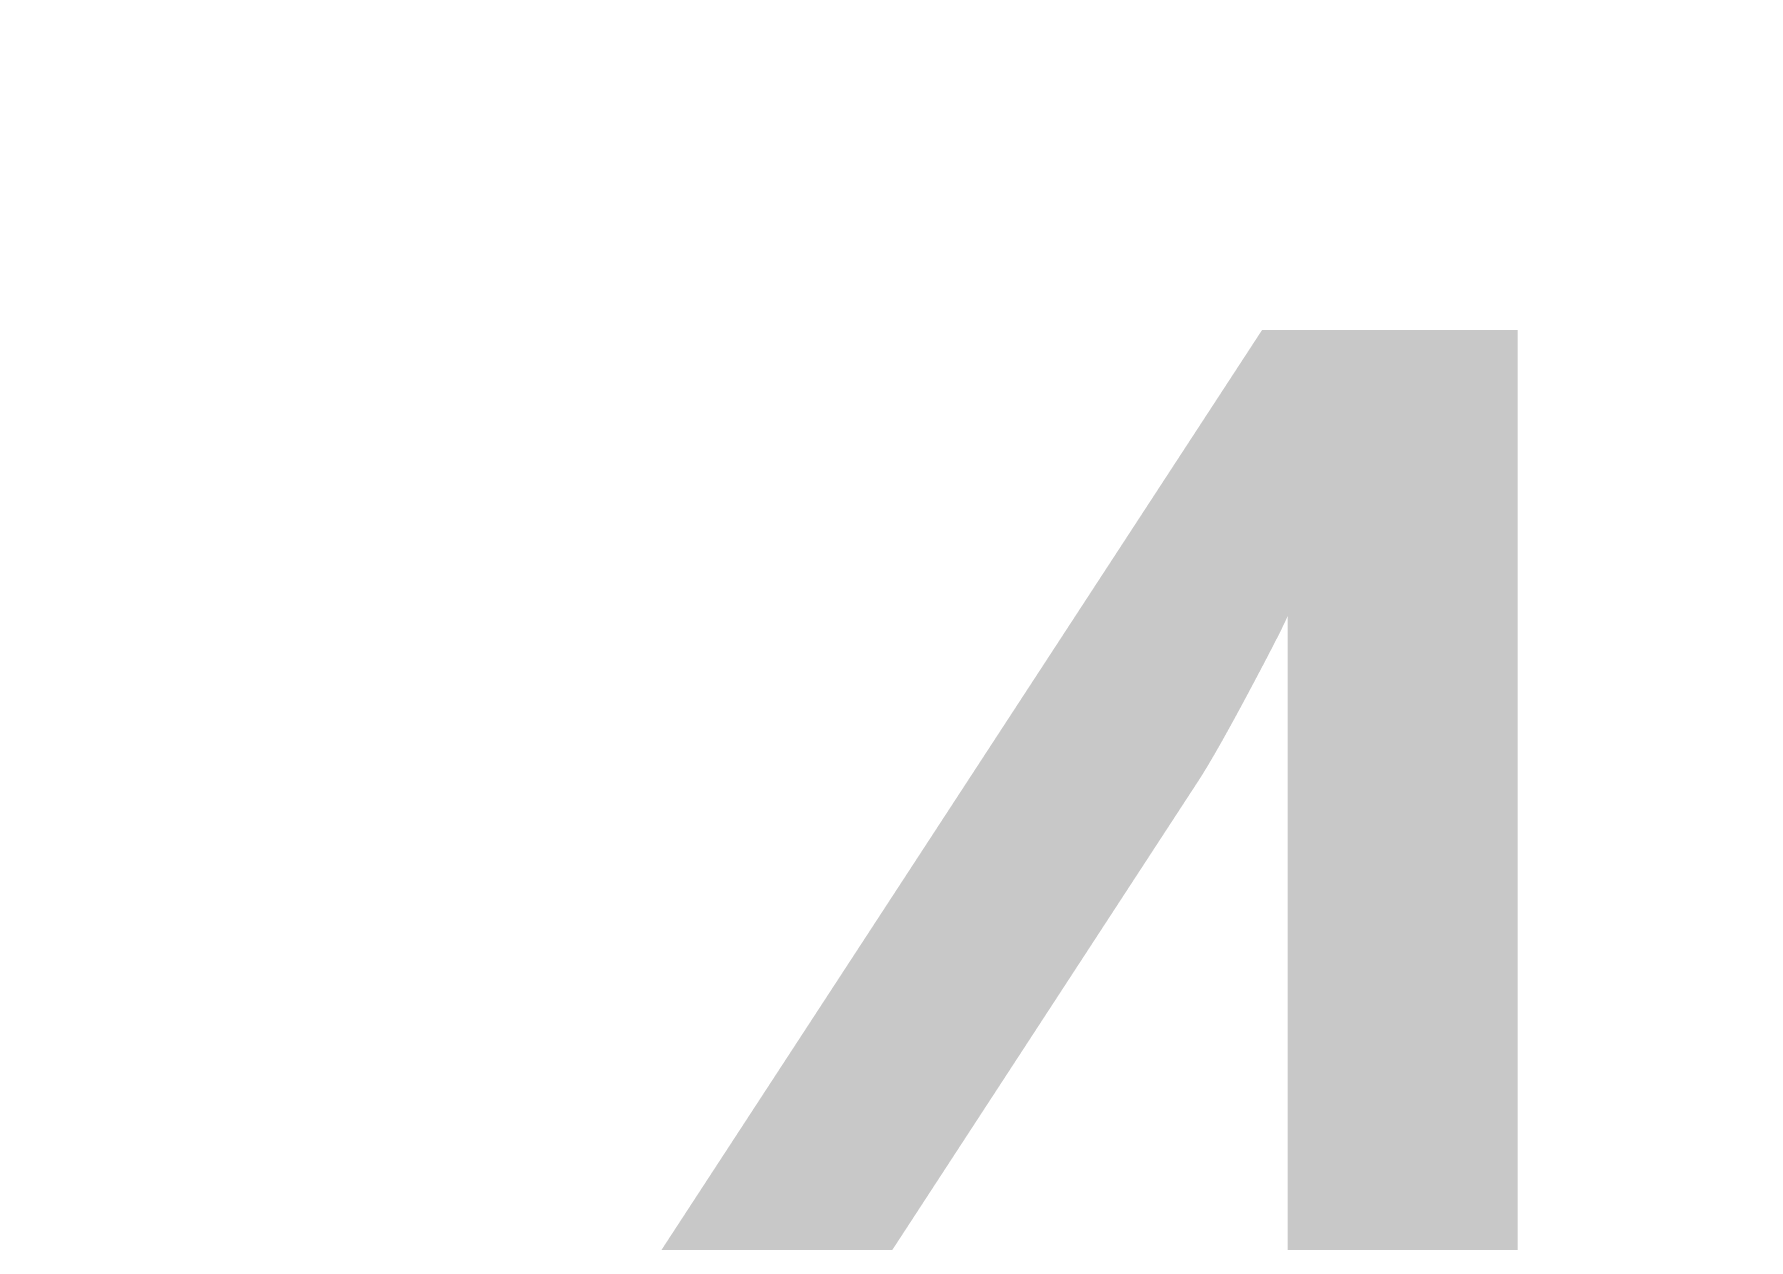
# Model space of a CAD drawing. Header units: millimetres. Extents: x -176651 to 424033, y -469666 to 486614.
# Drawn here: x 227234 to 228333, y 89899 to 90671 of the extents above; entities that cross this region are included whole.
import ezdxf
from ezdxf import colors
from ezdxf.entities.mleader import LeaderData, LeaderLine
from ezdxf.math import Vec2, Vec3

# ---------------------------------------------------------------- set-up
doc = ezdxf.new("R2010")
doc.units = ezdxf.units.MM
doc.linetypes.add('1625_West Villa$0$DASHED', pattern=[0.75, 0.5, -0.25])
for name, color, linetype in [('1625_West Villa$0$ad-Elevation 10', 8, 'Continuous'), ('1625_West Villa$0$ad-Furniture', 8, 'Continuous'), ('1625_West Villa$0$ad-Text main', 8, 'Continuous'), ('Site Levels$0$ad-Lvl-Entance road', 4, 'Continuous'), ('Site Levels$0$ad-Lvl-Plinth', 30, 'Continuous')]:
    doc.layers.add(name, color=color, linetype=linetype)
doc.layers.add('1625_West Villa$0$ad-Landscape', color=8, linetype='Continuous', lineweight=35)
doc.styles.add('1625_West Villa$0$Standard', font='calibril.ttf')
doc.styles.add('Site Levels$0$Sections_The woods Site plan_Entrances$0$Standard', font='arial.ttf')
doc.styles.add('Site Levels$0$Standard', font='arial.ttf')

# ---------------------------------------------------------------- blocks, each defined once
blk = doc.blocks.new('1625_West Villa$0$bamboo')
at = {"color": 76}
blk.add_line((390, 162.3), (546.4, 218.1), dxfattribs=at)
at = {"layer": '1625_West Villa$0$ad-Landscape', "color": 76}
for p, q in [((43.5, 73), (278.2, 631.2)), ((-12.4, 39.5), (-247.1, 564.2)), ((-23.6, 61.9), (-370, 296.3)), ((32.3, 39.5), (390, 162.3)), ((43.5, 28.4), (300.5, 61.9)), ((-57.1, 6), (-247.1, -49.8)), ((-12.4, -16.3), (-113, -440.5))]:
    blk.add_line(p, q, dxfattribs=at)
for points in [[(103.7, 1424.7), (54.4, 1572.3), (77.9, 1403.4), (103.7, 1424.7)], [(-387.8, 1356.5), (-437.1, 1504.1), (-413.6, 1335.2), (-387.8, 1356.5)], [(119.4, 1423.2), (261.4, 1496.7), (147.9, 1388.7), (126.6, 1414.5)], [(-160.7, 1284.9), (-160, 1444.8), (-116.9, 1294.1), (-149.7, 1287.2)], [(581.6, 1302), (532.2, 1449.6), (555.7, 1280.7), (581.6, 1302)], [(-372, 1355), (-230.1, 1428.5), (-343.6, 1320.5), (-364.9, 1346.4)], [(79.4, 1419.1), (107.8, 1384.6), (-52.4, 1368.4), (70.8, 1412)], [(597.3, 1300.4), (739.2, 1374), (625.7, 1265.9), (604.4, 1291.8)], [(-756.4, 1206.5), (-805.8, 1354.1), (-782.2, 1185.2), (-756.4, 1206.5)], [(-412.1, 1350.9), (-383.7, 1316.4), (-543.9, 1300.2), (-420.7, 1343.8)], [(-70.9, 1292.4), (-27.7, 1358.5), (-55.4, 1272.9), (-68.6, 1281.5)], [(57.7, 1357.7), (77.5, 1316.1), (-31.5, 1255.3), (64.8, 1349.1)], [(167.7, 1347.1), (246.3, 1339.5), (157.6, 1324.2), (159.1, 1340)], [(704.4, 1206.5), (655.1, 1354.1), (678.6, 1185.2), (704.4, 1206.5)], [(-415.1, 1179.2), (-464.4, 1326.8), (-440.9, 1157.9), (-415.1, 1179.2)], [(103.3, 1337.4), (92.8, 1227.4), (133.3, 1318.7), (110.4, 1328.8)], [(772.7, 1165.6), (723.3, 1313.2), (746.9, 1144.3), (772.7, 1165.6)], [(-740.7, 1205), (-598.8, 1278.5), (-712.2, 1170.5), (-733.6, 1196.4)], [(-433.8, 1289.5), (-414, 1248), (-523, 1187.1), (-426.7, 1280.9)], [(-323.8, 1278.9), (-245.2, 1271.3), (-333.9, 1256.1), (-332.4, 1271.8)], [(-169.3, 1271.7), (-323, 1296.4), (-162.4, 1238.9), (-169.3, 1271.7)], [(161.7, 1284.2), (155.7, 1221.3), (172.9, 1235.5), (168.8, 1275.6)], [(557.2, 1296.4), (585.7, 1261.9), (425.4, 1245.7), (548.6, 1289.3)], [(720.2, 1205), (862.1, 1278.5), (748.6, 1170.5), (727.3, 1196.4)], [(-500.1, 1137.3), (-534, 1108.2), (-553.5, 1268), (-507.4, 1145.8)], [(-388.2, 1269.3), (-398.7, 1159.2), (-358.2, 1250.5), (-381.1, 1260.6)], [(-175.7, 1247.6), (-131.9, 1256.8), (-191.9, 1107.3), (-173.4, 1236.6)], [(-18, 1257.9), (35, 1223.4), (30.4, 1245.3), (-7, 1260.2)], [(303.5, 1094), (304.2, 1253.9), (347.3, 1103.2), (314.4, 1096.3)], [(-561.9, 1157.8), (-603.1, 1137.1), (-666.2, 1244.8), (-570.4, 1150.5)], [(-399.4, 1177.7), (-257.4, 1251.3), (-370.9, 1143.2), (-392.2, 1169.1)], [(-92.2, 1230.9), (0.4, 1170.5), (-61.7, 1248.7), (-81.3, 1233.2)], [(535.5, 1235), (555.3, 1193.4), (446.4, 1132.5), (542.6, 1226.4)], [(788.4, 1164.1), (930.3, 1237.6), (816.9, 1129.6), (795.5, 1155.5)], [(-329.8, 1216), (-335.8, 1153.1), (-318.6, 1167.3), (-322.7, 1207.4)], [(581.2, 1214.7), (570.7, 1104.6), (611.1, 1195.9), (588.3, 1206.1)], [(645.6, 1224.3), (724.2, 1216.7), (635.4, 1201.5), (637, 1217.2)], [(-780.7, 1200.9), (-752.3, 1166.4), (-912.5, 1150.2), (-789.3, 1193.8)], [(-131.4, 1199.8), (-85.3, 1198.1), (-81.9, 1073.4), (-120.4, 1202.1)], [(680.1, 1200.9), (708.6, 1166.4), (548.3, 1150.2), (671.5, 1193.8)], [(-439.4, 1173.7), (-411, 1139.2), (-571.2, 1122.9), (-448, 1166.6)], [(-494, 1113.1), (-347.5, 1165.5), (-515.9, 1138.5), (-494, 1113.1)], [(-174.3, 1012.2), (-173.7, 1172.1), (-130.6, 1021.4), (-163.4, 1014.5)], [(393.3, 1101.5), (436.5, 1167.6), (408.8, 1082), (395.6, 1090.6)], [(639.6, 1161.5), (633.5, 1098.6), (650.8, 1112.8), (646.7, 1152.8)], [(-802.5, 1139.6), (-782.6, 1098), (-891.6, 1037.1), (-795.3, 1130.9)], [(658.4, 1139.6), (678.2, 1098), (569.2, 1037.1), (665.5, 1130.9)], [(748.4, 1160), (776.8, 1125.5), (616.6, 1109.3), (739.8, 1152.9)], [(-773.2, 987.3), (-807.1, 958.2), (-826.6, 1118), (-780.4, 995.8)], [(-756.8, 1119.3), (-767.3, 1009.2), (-726.8, 1100.5), (-749.7, 1110.6)], [(-692.4, 1128.9), (-613.8, 1121.3), (-702.5, 1106.1), (-701, 1121.8)], [(-581.3, 1111.7), (-691.5, 1120), (-599.4, 1081.4), (-589.8, 1104.4)], [(704, 1119.3), (693.5, 1009.2), (734, 1100.5), (711.2, 1110.6)], [(768.4, 1128.9), (847.1, 1121.3), (758.3, 1106.1), (759.8, 1121.8)], [(892.5, 987.3), (858.6, 958.2), (839.1, 1118), (885.2, 995.8)], [(-461.1, 1112.3), (-441.3, 1070.7), (-550.3, 1009.8), (-454, 1103.7)], [(-495.2, 1097.3), (-418.8, 957), (-529.1, 1068.2), (-503.7, 1090.1)], [(-415.5, 1092), (-426, 981.9), (-385.5, 1073.2), (-408.4, 1083.4)], [(-351.1, 1101.6), (-272.5, 1094), (-361.2, 1078.8), (-359.7, 1094.5)], [(-155.7, 961.1), (-205, 1108.7), (-181.5, 939.8), (-155.7, 961.1)], [(294.9, 1080.8), (141.2, 1105.5), (301.8, 1048), (294.9, 1080.8)], [(726.6, 1098.6), (746.5, 1057), (637.5, 996.2), (733.8, 1090)], [(830.7, 1007.8), (789.5, 987.1), (726.4, 1094.8), (822.2, 1000.5)], [(-365.5, 930.4), (-364.8, 1090.2), (-321.7, 939.6), (-354.5, 932.7)], [(-84.5, 1019.7), (-41.3, 1085.8), (-69, 1000.1), (-82.2, 1008.8)], [(446.2, 1067), (499.2, 1032.5), (494.6, 1054.4), (457.2, 1069.3)], [(772.3, 1078.4), (761.8, 968.3), (802.3, 1059.6), (779.4, 1069.7)], [(836.7, 1088), (915.3, 1080.4), (826.6, 1065.2), (828.1, 1080.9)], [(-698.4, 1066), (-704.4, 1003.1), (-687.2, 1017.3), (-691.3, 1057.4)], [(-633.3, 1052.3), (-696.3, 1057), (-681.8, 1040.1), (-641.8, 1045)], [(-570.3, 1047.5), (-576.3, 968.8), (-593.4, 1057.2), (-577.6, 1056)], [(288.5, 1056.7), (332.3, 1065.9), (272.3, 916.4), (290.8, 1045.7)], [(372, 1040), (464.6, 979.6), (402.5, 1057.8), (382.9, 1042.3)], [(762.4, 1066), (756.4, 1003.1), (773.6, 1017.3), (769.5, 1057.4)], [(-357.1, 1038.7), (-363.1, 975.8), (-345.9, 990), (-350, 1030.1)], [(-183, 999), (-336.7, 1023.7), (-176.1, 966.2), (-183, 999)], [(-140, 959.5), (2, 1033.1), (-111.5, 925), (-132.8, 950.9)], [(830.7, 1025.1), (824.7, 962.2), (841.9, 976.4), (837.8, 1016.5)], [(-767.1, 963.1), (-620.5, 1015.5), (-788.9, 988.5), (-767.1, 963.1)], [(-275.7, 937.9), (-232.5, 1004), (-260.1, 918.3), (-273.4, 927)], [(289.9, 848.6), (290.5, 1008.4), (333.6, 857.8), (300.8, 850.9)], [(332.8, 1008.9), (378.9, 1007.2), (382.3, 882.5), (343.8, 1011.2)], [(898.5, 963.1), (1045.1, 1015.5), (876.7, 988.5), (898.5, 963.1)], [(-189.3, 974.8), (-145.6, 984), (-205.5, 834.6), (-187, 963.9)], [(-105.9, 958.2), (-13.2, 897.8), (-75.4, 976), (-94.9, 960.5)], [(-31.6, 985.2), (21.3, 950.7), (16.7, 972.5), (-20.7, 987.5)], [(-180, 955.5), (-151.6, 921), (-311.8, 904.8), (-188.6, 948.4)], [(811.3, 961.7), (701, 970), (793.1, 931.4), (802.8, 954.4)], [(1141.3, 824.7), (1092, 972.3), (1115.5, 803.4), (1141.3, 824.7)], [(-768.3, 947.3), (-691.9, 807), (-802.2, 918.2), (-776.8, 940.1)], [(-374.1, 917.2), (-527.8, 941.9), (-367.2, 884.4), (-374.1, 917.2)], [(-145, 927.1), (-99, 925.4), (-95.6, 800.6), (-134.1, 929.4)], [(745.4, 783.8), (696, 931.4), (719.6, 762.5), (745.4, 783.8)], [(897.3, 947.3), (973.8, 807), (863.4, 918.2), (888.9, 940.1)], [(-592.6, 770.2), (-641.9, 917.8), (-618.4, 748.9), (-592.6, 770.2)], [(-222.7, 903.4), (-169.8, 868.9), (-174.4, 890.7), (-211.8, 905.7)], [(182.5, 782.8), (148.6, 753.6), (129.1, 913.5), (175.2, 791.2)], [(379.6, 856.1), (422.9, 922.2), (395.2, 836.5), (381.9, 845.1)], [(759.2, 902.3), (696.2, 907), (710.8, 890.1), (750.8, 895)], [(822.2, 897.5), (816.2, 818.8), (799.2, 907.2), (815, 906)], [(-380.5, 893), (-336.7, 902.2), (-396.6, 752.7), (-378.2, 882.1)], [(-297, 876.4), (-204.4, 816), (-266.5, 894.2), (-286.1, 878.7)], [(-201.7, 894.1), (-181.9, 852.5), (-290.9, 791.6), (-194.6, 885.5)], [(-91.7, 883.5), (-13.1, 875.8), (-101.8, 860.6), (-100.3, 876.4)], [(120.7, 803.3), (79.5, 782.6), (16.5, 890.3), (112.2, 796)], [(564.8, 755.5), (530.9, 726.4), (511.4, 886.2), (557.5, 764)], [(1157.1, 823.2), (1299, 896.7), (1185.5, 788.7), (1164.2, 814.6)], [(-156.1, 873.8), (-166.6, 763.7), (-126.1, 855), (-149, 865.2)], [(281.2, 835.4), (127.5, 860.1), (288.1, 802.6), (281.2, 835.4)], [(503, 776), (461.8, 755.3), (398.7, 863), (494.5, 768.7)], [(-576.8, 768.6), (-434.9, 842.2), (-548.4, 734.1), (-569.7, 760)], [(-336.2, 845.3), (-290.1, 843.6), (-286.7, 718.8), (-325.2, 847.6)], [(761.1, 782.3), (903, 855.8), (789.6, 747.8), (768.2, 773.7)], [(-97.7, 820.6), (-103.7, 757.7), (-86.5, 771.9), (-90.6, 811.9)], [(274.9, 811.2), (318.6, 820.4), (258.7, 670.9), (277.2, 800.3)], [(358.3, 794.5), (451, 734.2), (388.8, 812.4), (369.3, 796.8)], [(432.6, 821.6), (485.5, 787.1), (480.9, 808.9), (443.5, 823.9)], [(1117, 819.1), (1145.4, 784.6), (985.2, 768.4), (1108.4, 812)], [(-199.8, 660.1), (-233.7, 630.9), (-253.2, 790.8), (-207, 668.5)], [(188.6, 758.6), (335.2, 810.9), (166.8, 784), (188.6, 758.6)], [(1291.5, 647.4), (1242.1, 795), (1265.7, 626.1), (1291.5, 647.4)], [(-959.1, 700.5), (-817.2, 774), (-930.7, 666), (-952, 691.8)], [(-261.6, 680.5), (-302.7, 659.9), (-365.8, 767.6), (-270, 673.2)], [(570.9, 731.3), (717.4, 783.7), (549, 756.7), (570.9, 731.3)], [(721.1, 778.2), (749.5, 743.7), (589.3, 727.5), (712.5, 771.1)], [(-616.9, 764.6), (-588.5, 730.1), (-748.7, 713.9), (-625.5, 757.5)], [(101.4, 757.2), (-8.9, 765.5), (83.2, 726.9), (92.9, 749.9)], [(187.4, 742.8), (263.8, 602.4), (153.5, 713.7), (178.9, 735.5)], [(319.2, 763.5), (365.2, 761.8), (368.6, 637), (330.1, 765.8)], [(1095.3, 757.7), (1115.1, 716.2), (1006.1, 655.3), (1102.4, 749.1)], [(1205.3, 747.1), (1283.9, 739.5), (1195.2, 724.3), (1196.7, 740)], [(483.6, 729.9), (373.4, 738.2), (465.5, 699.6), (475.2, 722.6)], [(1140.9, 737.5), (1130.4, 627.4), (1170.9, 718.7), (1148, 728.8)], [(-638.6, 703.2), (-618.8, 661.6), (-727.8, 600.7), (-631.5, 694.6)], [(-264.9, 565.6), (-314.3, 713.2), (-290.7, 544.3), (-264.9, 565.6)], [(49.3, 697.7), (-13.7, 702.5), (0.8, 685.5), (40.8, 690.4)], [(112.3, 693), (106.3, 614.2), (89.3, 702.6), (105, 701.5)], [(569.7, 715.5), (646.1, 575.2), (535.8, 686.4), (561.2, 708.3)], [(699.3, 716.8), (719.2, 675.2), (610.2, 614.4), (706.4, 708.2)], [(745, 696.6), (734.5, 586.5), (774.9, 677.8), (752.1, 687.9)], [(809.4, 706.2), (888, 698.6), (799.3, 683.4), (800.8, 699.1)], [(868.3, 552), (818.9, 699.6), (842.4, 530.7), (868.3, 552)], [(1073.1, 552), (1023.7, 699.6), (1047.2, 530.7), (1073.1, 552)], [(1307.2, 645.9), (1449.1, 719.5), (1335.7, 611.4), (1314.3, 637.3)], [(-619.9, 538.4), (-669.2, 686), (-645.7, 517), (-619.9, 538.4)], [(-593, 682.9), (-603.5, 572.8), (-563, 664.1), (-585.9, 674.3)], [(-528.6, 692.6), (-450, 684.9), (-538.7, 669.7), (-537.2, 685.5)], [(-193.7, 635.8), (-47.1, 688.2), (-215.5, 661.2), (-193.7, 635.8)], [(431.6, 670.5), (368.6, 675.2), (383.1, 658.2), (423.1, 663.2)], [(494.6, 665.7), (488.6, 587), (471.6, 675.4), (487.3, 674.2)], [(1199.3, 684.2), (1193.3, 621.3), (1210.5, 635.5), (1206.4, 675.6)], [(-534.6, 629.7), (-540.6, 566.8), (-523.4, 581), (-527.5, 621)], [(-280.9, 634.5), (-391.2, 642.7), (-299.1, 604.1), (-289.4, 627.2)], [(-249.2, 564.1), (-107.3, 637.7), (-220.7, 529.6), (-242.1, 555.5)], [(803.4, 643.3), (797.4, 580.4), (814.6, 594.6), (810.5, 634.7)], [(1267.2, 641.9), (1295.6, 607.4), (1135.4, 591.1), (1258.6, 634.8)], [(-604.1, 536.8), (-462.2, 610.4), (-575.7, 502.3), (-597, 528.2)], [(-194.9, 620.1), (-118.4, 479.7), (-228.8, 591), (-203.4, 612.8)], [(-37.8, 466.8), (-37.2, 626.6), (5.9, 476), (-26.9, 469.1)], [(884, 550.5), (1025.9, 624), (912.4, 516), (891.1, 541.8)], [(1088.8, 550.5), (1230.7, 624), (1117.2, 516), (1095.9, 541.8)], [(742.3, 469.2), (708.4, 440), (688.9, 599.9), (735, 477.6)], [(1245.4, 580.5), (1265.3, 538.9), (1156.3, 478), (1252.6, 571.9)], [(-650.3, 428.2), (-684.2, 399.1), (-703.7, 559), (-657.6, 436.7)], [(-289.2, 560), (-260.8, 525.6), (-421, 509.3), (-297.8, 552.9)], [(-333, 575), (-396, 579.7), (-381.4, 562.8), (-341.5, 567.7)], [(-270, 570.3), (-276, 491.5), (-293, 579.9), (-277.2, 578.7)], [(680.5, 489.6), (639.3, 469), (576.2, 576.7), (672, 482.3)], [(1291.1, 560.2), (1280.6, 450.1), (1321.1, 541.4), (1298.2, 551.6)], [(1355.5, 569.8), (1434.1, 562.2), (1345.4, 547), (1346.9, 562.7)], [(-712.1, 448.7), (-753.3, 428.1), (-816.4, 535.7), (-720.6, 441.4)], [(52, 474.3), (95.2, 540.4), (67.5, 454.7), (54.3, 463.3)], [(843.9, 546.4), (872.4, 511.9), (712.1, 495.7), (835.3, 539.3)], [(1048.7, 546.4), (1077.2, 511.9), (916.9, 495.7), (1040.1, 539.3)], [(-644.2, 532.8), (-615.8, 498.3), (-776, 482), (-652.8, 525.7)], [(-311, 498.7), (-291.1, 457.1), (-400.1, 396.2), (-303.9, 490)], [(-200.9, 488), (-122.3, 480.4), (-211, 465.2), (-209.5, 480.9)], [(748.4, 444.9), (894.9, 497.3), (726.5, 470.3), (748.4, 444.9)], [(1349.5, 506.9), (1343.5, 444), (1360.7, 458.2), (1356.6, 498.3)], [(-665.9, 471.4), (-646.1, 429.8), (-755.1, 368.9), (-658.8, 462.8)], [(-265.3, 478.4), (-275.8, 368.3), (-235.4, 459.6), (-258.2, 469.8)], [(-46.5, 453.6), (-200.1, 478.3), (-39.6, 420.8), (-46.5, 453.6)], [(822.2, 485), (842, 443.4), (733.1, 382.6), (829.3, 476.4)], [(867.9, 464.7), (857.4, 354.7), (897.8, 446), (875, 456.1)], [(932.3, 474.4), (1010.9, 466.8), (922.2, 451.6), (923.7, 467.3)], [(1027, 485), (1046.8, 443.4), (937.9, 382.6), (1034.1, 476.4)], [(1072.7, 464.7), (1062.1, 354.7), (1102.6, 446), (1079.8, 456.1)], [(1137.1, 474.4), (1215.7, 466.8), (1126.9, 451.6), (1128.4, 467.3)], [(-644.2, 404), (-497.6, 456.4), (-666, 429.4), (-644.2, 404)], [(-620.3, 451.1), (-630.8, 341), (-590.3, 432.3), (-613.2, 442.5)], [(-555.9, 460.7), (-477.3, 453.1), (-566, 437.9), (-564.5, 453.6)], [(104.9, 439.8), (157.9, 405.3), (153.3, 427.1), (115.9, 442.1)], [(661.1, 443.6), (550.9, 451.8), (643, 413.2), (652.6, 436.3)], [(-206.9, 425.1), (-212.9, 362.2), (-195.7, 376.4), (-199.8, 416.5)], [(-52.8, 429.4), (-9, 438.6), (-69, 289.1), (-50.5, 418.5)], [(30.7, 412.7), (123.3, 352.4), (61.2, 430.6), (41.6, 415)], [(455.6, 305.5), (421.7, 276.4), (402.2, 436.3), (448.3, 314)], [(617.5, 275.9), (618.2, 435.7), (661.3, 285.1), (628.5, 278.2)], [(747.2, 429.2), (823.6, 288.8), (713.3, 400), (738.7, 421.9)], [(-731.5, 402.7), (-841.7, 410.9), (-749.6, 372.3), (-739.9, 395.4)], [(-561.9, 397.8), (-567.9, 334.9), (-550.7, 349.1), (-554.8, 389.2)], [(393.8, 326), (352.6, 305.3), (289.5, 413), (385.3, 318.7)], [(926.3, 411.5), (920.3, 348.6), (937.5, 362.8), (933.4, 402.9)], [(1131.1, 411.5), (1125, 348.6), (1142.3, 362.8), (1138.2, 402.9)], [(-645.4, 388.3), (-569, 247.9), (-679.3, 359.1), (-653.9, 381)], [(-8.5, 381.7), (37.5, 380), (40.9, 255.2), (2.4, 384)], [(609.1, 384.1), (546.1, 388.8), (560.6, 371.9), (600.6, 376.8)], [(672.1, 379.4), (666.1, 300.6), (649, 389), (664.8, 387.8)], [(707.3, 283.4), (750.5, 349.5), (722.8, 263.8), (709.6, 272.4)], [(-783.5, 343.2), (-846.5, 347.9), (-832, 331), (-792, 335.9)], [(-720.5, 338.5), (-726.5, 259.7), (-743.5, 348.1), (-727.8, 346.9)], [(-606.2, 183.8), (-655.6, 331.4), (-632, 162.5), (-606.2, 183.8)], [(461.7, 281.3), (608.2, 333.7), (439.8, 306.7), (461.7, 281.3)], [(945.2, 153.2), (945.8, 313), (988.9, 162.4), (956.1, 155.5)], [(-363.6, 169.2), (-397.5, 140), (-417, 299.9), (-370.9, 177.6)], [(374.4, 279.9), (264.1, 288.2), (356.3, 249.6), (365.9, 272.6)], [(608.9, 262.7), (455.2, 287.4), (615.8, 229.9), (608.9, 262.7)], [(1141.3, 142.9), (1092, 290.5), (1115.5, 121.6), (1141.3, 142.9)], [(-590.5, 182.3), (-448.6, 255.9), (-562, 147.8), (-583.4, 173.7)], [(-425.4, 189.6), (-466.6, 169), (-529.7, 276.7), (-433.9, 182.4)], [(460.4, 265.6), (536.9, 125.2), (426.5, 236.4), (452, 258.3)], [(602.5, 238.5), (646.3, 247.7), (586.3, 98.2), (604.8, 227.6)], [(686, 221.8), (778.6, 161.5), (716.5, 239.7), (696.9, 224.1)], [(760.2, 248.9), (813.2, 214.4), (808.6, 236.2), (771.2, 251.2)], [(322.4, 220.5), (259.3, 225.2), (273.9, 208.3), (313.9, 213.2)], [(385.4, 215.7), (379.4, 137), (362.3, 225.4), (378.1, 224.2)], [(1035, 160.6), (1078.2, 226.8), (1050.5, 141.1), (1037.3, 149.7)], [(1157.1, 141.4), (1299, 214.9), (1185.5, 106.9), (1164.2, 132.8)], [(1264.2, 74.7), (1214.8, 222.3), (1238.4, 53.4), (1264.2, 74.7)], [(-918.2, 114.1), (-776.2, 187.7), (-889.7, 79.6), (-911, 105.5)], [(-357.5, 145), (-210.9, 197.3), (-379.3, 170.3), (-357.5, 145)], [(646.8, 190.8), (692.9, 189.1), (696.3, 64.3), (657.8, 193.1)], [(-630.5, 178.2), (-602.1, 143.7), (-762.3, 127.5), (-639.2, 171.1)], [(936.5, 139.9), (782.9, 164.7), (943.4, 107.2), (936.5, 139.9)], [(1441.7, 20.2), (1392.3, 167.8), (1415.9, -1.1), (1441.7, 20.2)], [(-444.7, 143.6), (-555, 151.8), (-462.9, 113.3), (-453.2, 136.3)], [(1279.9, 73.2), (1421.8, 146.8), (1308.4, 38.7), (1287, 64.6)], [(-652.3, 116.9), (-632.5, 75.3), (-741.4, 14.4), (-645.2, 108.2)], [(-510.6, -20.7), (-560, 126.9), (-536.5, -42), (-510.6, -20.7)], [(-358.7, 129.2), (-282.3, -11.2), (-392.6, 100.1), (-367.2, 121.9)], [(701.3, 5.5), (667.4, -23.6), (647.9, 136.3), (694, 14)], [(930.2, 115.8), (973.9, 125), (914, -24.5), (932.5, 104.9)], [(1117, 137.3), (1145.4, 102.8), (985.2, 86.6), (1108.4, 130.2)], [(1013.6, 99.1), (1106.3, 38.8), (1044.2, 116.9), (1024.6, 101.4)], [(1087.9, 126.1), (1140.9, 91.6), (1136.3, 113.5), (1098.9, 128.4)], [(-606.6, 96.6), (-617.1, -13.5), (-576.7, 77.8), (-599.5, 88)], [(-542.2, 106.2), (-463.6, 98.6), (-552.3, 83.4), (-550.8, 99.1)], [(639.5, 26), (598.3, 5.3), (535.3, 113), (631, 18.7)], [(1220.1, -21.7), (1186.2, -50.9), (1166.7, 109), (1212.8, -13.3)], [(-496.8, 84.1), (-559.8, 88.8), (-545.3, 71.9), (-505.3, 76.8)], [(-433.8, 79.4), (-439.8, 0.6), (-456.8, 89), (-441.1, 87.9)], [(974.5, 68.1), (1020.5, 66.3), (1023.9, -58.4), (985.4, 70.4)], [(1095.3, 76), (1115.1, 34.4), (1006.1, -26.5), (1102.4, 67.3)], [(1158.3, -1.3), (1117.1, -21.9), (1054.1, 85.8), (1149.8, -8.5)], [(-494.9, -22.2), (-353, 51.3), (-466.5, -56.7), (-487.8, -30.9)], [(1239.9, 69.2), (1268.3, 34.7), (1108.1, 18.4), (1231.3, 62.1)], [(1140.9, 55.7), (1130.4, -54.4), (1170.9, 36.9), (1148, 47)], [(1205.3, 65.3), (1283.9, 57.7), (1195.2, 42.5), (1196.7, 58.2)], [(319, -89.9), (285.1, -119.1), (265.6, 40.8), (311.8, -81.4)], [(707.4, -18.7), (854, 33.7), (685.6, 6.7), (707.4, -18.7)], [(257.2, -69.4), (216.1, -90.1), (153, 17.6), (248.8, -76.7)], [(1218.1, 7.8), (1238, -33.8), (1129, -94.7), (1225.2, -0.8)], [(1199.3, 2.4), (1193.3, -60.5), (1210.5, -46.3), (1206.4, -6.2)], [(1226.2, -46), (1372.8, 6.4), (1204.4, -20.6), (1226.2, -46)], [(1417.4, 14.6), (1445.8, -19.9), (1285.6, -36.1), (1408.7, 7.5)], [(-174.3, -160.5), (-173.7, -0.6), (-130.6, -151.3), (-163.4, -158.2)], [(620.2, -20.1), (509.9, -11.8), (602, -50.4), (611.7, -27.3)], [(1263.8, -12.5), (1253.3, -122.6), (1293.7, -31.3), (1270.9, -21.1)], [(1328.2, -2.9), (1406.8, -10.5), (1318.1, -25.7), (1319.6, -10)], [(-535, -26.3), (-506.5, -60.8), (-666.8, -77), (-543.6, -33.4)], [(706.2, -34.4), (782.6, -174.8), (672.3, -63.6), (697.7, -41.7)]]:
    blk.add_lwpolyline(points, dxfattribs=at)
at = {"layer": '1625_West Villa$0$ad-Landscape', "color": 62}
for points in [[(-835, 1007.8), (-876.2, 987.1), (-939.2, 1094.8), (-843.4, 1000.5)], [(-854.3, 961.7), (-964.6, 970), (-872.5, 931.4), (-862.8, 954.4)], [(-843.4, 897.5), (-849.4, 818.8), (-866.4, 907.2), (-850.7, 906)], [(-910.8, 624.4), (-832.2, 616.8), (-921, 601.5), (-919.5, 617.3)], [(-869.9, 38), (-791.3, 30.4), (-880, 15.2), (-878.5, 30.9)], [(-548.2, 43.3), (-554.2, -19.6), (-537, -5.4), (-541.1, 34.7)], [(-718.6, -144.5), (-752.5, -173.6), (-772, -13.7), (-725.8, -136)]]:
    blk.add_lwpolyline(points, dxfattribs=at)
blk = doc.blocks.new('1625_West Villa$0$A$C7DA81DBD')
at = {"layer": '1625_West Villa$0$ad-Landscape'}
for centre, radius, start, end in [((5.028, 8.053), 1.765, 178.7548, 198.6115), ((2.873, 7.365), 0.824, 23.2196, 61.7797), ((5.053, 7.972), 1.458, 175.3381, 205.5558), ((3.37, 7.569), 0.57, 6.6723, 66.2687), ((4.915, 7.589), 0.873, 140.3941, 176.9962), ((1.799, 6.955), 1.205, 39.6176, 65.5256), ((3.777, 8.207), 1.488, 185.9725, 202.7074), ((4.032, 8.019), 1.016, 176.9811, 215.1502), ((2.519, 7.177), 0.735, 40.3866, 76.092), ((3.664, 8), 0.974, 186.4669, 241.6556), ((2.137, 7.724), 0.289, 169.0778, 214.6406), ((1.84, 7.449), 0.329, 46.2451, 87.6854), ((2.004, 7.199), 0.581, 48.3364, 86.6749), ((3.329, 8.051), 1.32, 191.9389, 206.2186), ((5.983, 7.38), 2.067, 169.3214, 184.0479), ((3.367, 7.085), 0.895, 11.9619, 49.2113), ((1.621, 7.013), 0.621, 49.7759, 86.9333), ((2.115, 7.651), 0.461, 182.3648, 225.5832), ((3.755, 7.978), 1.408, 194.0868, 230.7518), ((2.347, 6.872), 0.764, 47.3855, 86.8116), ((4.538, 7.416), 1.349, 172.2305, 210.013), ((2.838, 6.81), 0.868, 18.6878, 65.2839), ((1.785, 7.45), 0.289, 169.0778, 214.6406), ((1.197, 6.26), 1.281, 66.1435, 76.2848), ((3.23, 7.78), 1.242, 193.527, 228.3981), ((2.035, 6.759), 0.73, 50.8151, 91.0506), ((7.132, 7.397), 3.502, 179.9824, 192.0052), ((3.329, 6.578), 0.874, 31.4049, 69.8192), ((1.188, 6.487), 0.863, 51.0238, 81.3872), ((1.689, 7.325), 0.372, 177.6019, 227.961), ((1.808, 6.679), 0.643, 63.0761, 102.3855), ((2.244, 7.287), 0.544, 178.2486, 230.6804), ((1.218, 6.926), 0.274, 57.9754, 101.2662), ((1.314, 7.188), 0.15, 177.4703, 233.8096), ((4.785, 7.206), 1.936, 179.7315, 217.4115), ((2.546, 6.334), 0.932, 21.0147, 71.0085), ((4.696, 6.77), 0.676, 132.165, 188.6083), ((1.411, 7.142), 0.356, 186.207, 235.7181), ((1.038, 6.345), 0.759, 53.8433, 88.585), ((1.43, 6.407), 0.645, 39.1564, 87.7817), ((2.914, 7.514), 1.53, 197.5905, 235.7456), ((3.802, 7.277), 1.463, 184.5397, 217.072), ((2.218, 6.324), 0.846, 38.4928, 81.4291), ((0.988, 6.563), 0.399, 70.941, 97.7273), ((-0.468, 6.436), 1.496, 14.5537, 20.4136), ((1.841, 6.215), 0.821, 45.1229, 85.9267), ((2.796, 7.069), 0.898, 182.3009, 220.5076), ((1.025, 6.792), 0.186, 168.2362, 240.9945), ((0.856, 6.342), 0.488, 50.8294, 91.5989), ((2.076, 7.032), 0.96, 190.8581, 236.5506), ((1.155, 6.057), 0.795, 52.4719, 91.5519), ((5.353, 6.584), 1.983, 172.8697, 187.1303), ((3.099, 5.955), 0.928, 34.9166, 71.0505), ((0.918, 6.693), 0.17, 170.7137, 216.2765), ((0.789, 6.557), 0.168, 59.8902, 103.1809), ((5.216, 6.13), 1.434, 153.1598, 192.1138), ((3.296, 6.073), 0.953, 6.2214, 47.7369), ((0.833, 6.576), 0.148, 166.0967, 261.703), ((0.696, 6.233), 0.379, 53.8191, 90.9542), ((1.034, 6.365), 0.273, 35.3989, 122.1552), ((1.376, 6.791), 0.525, 201.8257, 248.0281), ((0.621, 6.286), 0.183, 51.1425, 102.0713), ((1.943, 5.613), 0.927, 41.7393, 89.8284), ((3.287, 7.022), 1.425, 199.7331, 231.7721), ((0.83, 6.411), 0.239, 166.7548, 212.3176), ((0.919, 5.641), 0.793, 85.5663, 108.0123), ((1.139, 6.73), 0.573, 215.7635, 266.3734), ((1.568, 5.764), 0.695, 38.2825, 99.3433), ((2.35, 6.667), 0.921, 193.6684, 242.8823), ((2.387, 5.346), 1.102, 36.0391, 80.2682), ((4.23, 6.754), 1.688, 191.0285, 218.5633), ((2.351, 4.995), 1.708, 20.4746, 58.3718), ((6.505, 6.477), 3.258, 180.4864, 200.1425), ((0.735, 5.473), 0.814, 86.7638, 107.5222), ((0.849, 6.498), 0.437, 214.7848, 261.073), ((1.241, 5.774), 0.544, 53.779, 109.798), ((1.985, 6.512), 0.955, 193.7428, 250.7401), ((5.367, 5.219), 1.476, 139.5678, 220.4322), ((0.597, 5.226), 0.879, 87.0026, 102.0734), ((0.677, 6.149), 0.271, 193.6546, 282.449), ((0.873, 5.388), 0.705, 65.6035, 98.753), ((1.454, 6.318), 0.727, 198.6708, 243.797), ((0.444, 5.642), 0.279, 60.3623, 119.6377), ((1.43, 4.425), 1.503, 56.8668, 84.3747), ((2.402, 6.056), 0.836, 189.3048, 239.3197), ((2.19, 4.831), 1.111, 51.6498, 93.9516), ((3.74, 6.643), 1.772, 203.4099, 232.0446), ((0.641, 6.043), 0.37, 205.3637, 256.0362), ((0.712, 5.441), 0.443, 66.5632, 113.4368), ((1.371, 6.425), 1.015, 214.6416, 251.0624), ((0.4, 5.419), 0.285, 68.3546, 126.7162), ((0.545, 5.275), 0.428, 72.4107, 114.4025), ((0.85, 5.826), 0.508, 198.3657, 274.3629), ((1.308, 4.791), 0.892, 63.9188, 106.3599), ((4.521, 5.887), 1.654, 187.071, 234.8541), ((2.238, 3.734), 2.052, 33.3645, 71.7788), ((0.437, 5.695), 0.213, 192.8534, 276.0686), ((2.173, 6.693), 1.53, 223.1553, 259.12), ((0.376, 5.482), 0.193, 174.1867, 290.596), ((0.253, 4.962), 0.544, 67.6458, 97.2834), ((0.965, 4.057), 1.427, 76.9569, 99.2549), ((1.723, 6.473), 1.411, 225.5947, 260.3414), ((0.26, 5.008), 0.314, 81.5933, 119.1651), ((0.714, 4.425), 0.914, 78.0173, 113.3144), ((4.061, 6.873), 2.589, 216.3709, 243.6204), ((1.888, 2.448), 2.891, 65.6741, 88.2579), ((0.437, 5.482), 0.386, 211.1509, 261.8872), ((1.001, 6.11), 1.065, 232.5105, 267.2521), ((0.153, 4.921), 0.235, 66.9546, 113.0454), ((0.379, 5.278), 0.348, 203.9184, 280.7874), ((0.528, 4.448), 0.678, 81.5557, 114.7052), ((1.238, 3.557), 1.529, 80.073, 110.392), ((1.631, 3.425), 1.771, 71.0687, 99.21), ((2.329, 6.193), 1.415, 226.1223, 258.1088), ((0.153, 4.809), 0.166, 79.3544, 130.2832), ((0.955, 5.895), 1.093, 229.5217, 276.1719), ((1.737, 6.553), 1.873, 236.553, 269.3505), ((0.237, 5.034), 0.214, 207.1935, 284.6897), ((0.375, 4.422), 0.526, 77.3912, 114.963), ((0.663, 5.52), 0.803, 230.6141, 270.7898), ((0.222, 3.924), 0.887, 85.5415, 102.4704), ((0.253, 4.876), 0.238, 201.2281, 283.0029), ((1.01, 4.034), 0.76, 84.1206, 124.2254), ((2.39, 3.256), 1.59, 87.8069, 125.3426), ((-0.244, 5.884), 1.285, 281.6372, 288.0005), ((1.191, 5.881), 1.72, 226.87, 233.5161), ((0.483, 4.104), 0.567, 79.894, 113.0436), ((0.627, 4.946), 0.486, 221.139, 275.5703), ((1.521, 6.369), 1.948, 241.1822, 266.2604), ((0.046, 5.194), 0.734, 266.4289, 296.017), ((2.38, 7.288), 2.882, 251.6105, 271.7173), ((3.217, 2.824), 1.766, 54.4662, 125.5338), ((0.317, 4.791), 0.456, 226.0882, 286.2369), ((1.002, 3.489), 1.009, 91.2562, 130.1055), ((1.89, 3.086), 1.423, 97.042, 124.3197), ((0.197, 4.155), 0.224, 105.3109, 151.5664), ((0.197, 4.356), 0.224, 208.4336, 254.6891)]:
    blk.add_arc(centre, radius, start, end, dxfattribs=at)
at = {"layer": '1625_West Villa$0$ad-Landscape', "color": 76}
for centre, radius, start, end in [((0.317, 3.72), 0.456, 73.7631, 133.9118), ((1.002, 5.021), 1.009, 229.8945, 268.7438), ((1.89, 5.425), 1.423, 235.6803, 262.958), ((3.217, 5.686), 1.766, 234.4662, 305.5338), ((5.367, 3.292), 1.476, 139.5678, 220.4322), ((0.046, 3.316), 0.734, 63.983, 93.5711), ((0.627, 3.564), 0.486, 84.4297, 138.861), ((1.521, 2.141), 1.948, 93.7396, 118.8178), ((2.38, 1.222), 2.882, 88.2827, 108.3895), ((1.191, 2.629), 1.72, 126.4839, 133.13), ((2.39, 5.254), 1.59, 234.6574, 272.1931), ((4.061, 1.638), 2.589, 116.3796, 143.6291), ((4.521, 2.623), 1.654, 125.1459, 172.929), ((-0.244, 2.626), 1.285, 71.9995, 78.3628), ((0.253, 3.634), 0.238, 76.9971, 158.7719), ((0.483, 4.407), 0.567, 246.9564, 280.106), ((1.01, 4.476), 0.76, 235.7746, 275.8794), ((1.737, 1.957), 1.873, 90.6495, 123.447), ((0.222, 4.586), 0.887, 257.5296, 274.4585), ((0.663, 2.99), 0.803, 89.2102, 129.3859), ((0.955, 2.615), 1.093, 83.8281, 130.4783), ((2.329, 2.317), 1.415, 101.8912, 133.8777), ((0.237, 3.476), 0.214, 75.3103, 152.8065), ((0.379, 3.233), 0.348, 79.2126, 156.0816), ((0.375, 4.088), 0.526, 245.037, 282.6088), ((2.238, 4.776), 2.052, 288.2212, 326.6355), ((0.153, 3.701), 0.166, 229.7168, 280.6456), ((1.238, 4.953), 1.529, 249.608, 279.927), ((0.153, 3.59), 0.235, 246.9546, 293.0454), ((0.437, 3.028), 0.386, 98.1128, 148.8491), ((0.528, 4.063), 0.678, 245.2948, 278.4443), ((1.001, 2.401), 1.065, 92.7479, 127.4895), ((1.723, 2.037), 1.411, 99.6586, 134.4053), ((1.631, 5.085), 1.771, 260.79, 288.9313), ((1.888, 6.063), 2.891, 271.7421, 294.3259), ((0.714, 4.085), 0.914, 246.6856, 281.9827), ((2.173, 1.817), 1.53, 100.88, 136.8447), ((3.74, 1.868), 1.772, 127.9554, 156.5901), ((0.26, 3.502), 0.314, 240.8349, 278.4067), ((0.376, 3.029), 0.193, 69.404, 185.8133), ((0.85, 2.685), 0.508, 85.6371, 161.6343), ((2.402, 2.454), 0.836, 120.6803, 170.6952), ((6.505, 2.033), 3.258, 159.8575, 179.5136), ((0.253, 3.548), 0.544, 262.7166, 292.3542), ((0.437, 2.816), 0.213, 83.9314, 167.1466), ((1.371, 2.086), 1.015, 108.9376, 145.3584), ((0.965, 4.454), 1.427, 260.7451, 283.0431), ((1.308, 3.719), 0.892, 253.6401, 296.0812), ((1.985, 1.998), 0.955, 109.2599, 166.2572), ((2.351, 3.515), 1.708, 301.6282, 339.5254), ((0.4, 3.092), 0.285, 233.2838, 291.6454), ((0.641, 2.468), 0.37, 103.9638, 154.6363), ((0.545, 3.235), 0.428, 245.5975, 287.5893), ((1.454, 2.193), 0.727, 116.203, 161.3292), ((1.43, 4.085), 1.503, 275.6253, 303.1332), ((2.19, 3.68), 1.111, 266.0484, 308.3502), ((4.23, 1.756), 1.688, 141.4367, 168.9715), ((0.712, 3.069), 0.443, 246.5632, 293.4368), ((2.35, 1.843), 0.921, 117.1177, 166.3316), ((5.216, 2.38), 1.434, 167.8862, 206.8402), ((0.444, 2.868), 0.279, 240.3623, 299.6377), ((0.677, 2.361), 0.271, 77.551, 166.3454), ((3.287, 1.488), 1.425, 128.2279, 160.2669), ((0.849, 2.012), 0.437, 98.927, 145.2152), ((0.873, 3.122), 0.705, 261.247, 294.3965), ((2.387, 3.165), 1.102, 279.7318, 323.9609), ((4.785, 1.304), 1.936, 142.5885, 180.2685), ((0.597, 3.285), 0.879, 257.9266, 272.9974), ((1.139, 1.78), 0.573, 93.6266, 144.2365), ((1.568, 2.747), 0.695, 260.6567, 321.7175), ((3.296, 2.438), 0.953, 312.2631, 353.7786), ((0.735, 3.038), 0.814, 252.4778, 273.2362), ((0.83, 2.1), 0.239, 147.6824, 193.2452), ((1.376, 1.72), 0.525, 111.9719, 158.1743), ((1.241, 2.736), 0.544, 250.202, 306.221), ((2.076, 1.479), 0.96, 123.4494, 169.1419), ((2.914, 0.996), 1.53, 124.2544, 162.4095), ((1.943, 2.897), 0.927, 270.1716, 318.2607), ((0.621, 2.224), 0.183, 257.9287, 308.8575), ((0.919, 2.869), 0.793, 251.9877, 274.4337), ((0.833, 1.935), 0.148, 98.297, 193.9033), ((3.802, 1.234), 1.463, 142.928, 175.4603), ((5.353, 1.927), 1.983, 172.8697, 187.1303), ((0.696, 2.278), 0.379, 269.0458, 306.1809), ((1.034, 2.146), 0.273, 237.8448, 324.6011), ((2.796, 1.441), 0.898, 139.4924, 177.6991), ((3.099, 2.555), 0.928, 288.9495, 325.0834), ((0.918, 1.817), 0.17, 143.7235, 189.2863), ((1.025, 1.718), 0.186, 119.0055, 191.7638), ((0.789, 1.953), 0.168, 256.8191, 300.1098), ((0.856, 2.168), 0.488, 268.4011, 309.1706), ((1.155, 2.454), 0.795, 268.4481, 307.5281), ((2.546, 2.176), 0.932, 288.9915, 338.9853), ((4.538, 1.094), 1.349, 149.987, 187.7695), ((7.132, 1.113), 3.502, 167.9948, 180.0176), ((4.696, 1.741), 0.676, 171.3917, 227.835), ((-0.468, 2.075), 1.496, 339.5864, 345.4463), ((1.411, 1.368), 0.356, 124.2819, 173.793), ((1.43, 2.103), 0.645, 272.2183, 320.8436), ((2.244, 1.223), 0.544, 129.3196, 181.7514), ((1.841, 2.296), 0.821, 274.0733, 314.8771), ((3.23, 0.731), 1.242, 131.6019, 166.473), ((2.218, 2.186), 0.846, 278.5709, 321.5072), ((3.755, 0.533), 1.408, 129.2482, 165.9132), ((0.988, 1.948), 0.399, 262.2727, 289.059), ((1.038, 2.165), 0.759, 271.415, 306.1567), ((1.314, 1.322), 0.15, 126.1904, 182.5297), ((1.689, 1.185), 0.372, 132.039, 182.3981), ((2.838, 1.701), 0.868, 294.7161, 341.3122), ((3.329, 1.932), 0.874, 290.1808, 328.5951), ((1.218, 1.585), 0.274, 258.7338, 302.0246), ((1.188, 2.023), 0.863, 278.6128, 308.9762), ((3.664, 0.51), 0.974, 118.3444, 173.5331), ((5.983, 1.131), 2.067, 175.9521, 190.6786), ((1.785, 1.06), 0.289, 145.3594, 190.9222), ((2.115, 0.859), 0.461, 134.4168, 177.6352), ((1.808, 1.831), 0.643, 257.6145, 296.9239), ((2.035, 1.751), 0.73, 268.9494, 309.1849), ((5.053, 0.538), 1.458, 154.4442, 184.6619), ((3.367, 1.426), 0.895, 310.7887, 348.0381), ((1.197, 2.251), 1.281, 283.7152, 293.8565), ((3.329, 0.459), 1.32, 153.7814, 168.0611), ((2.347, 1.638), 0.764, 273.1884, 312.6145), ((4.032, 0.491), 1.016, 144.8498, 183.0189), ((1.621, 1.498), 0.621, 273.0667, 310.2241), ((2.137, 0.787), 0.289, 145.3594, 190.9222), ((5.028, 0.458), 1.765, 161.3885, 181.2452), ((1.84, 1.061), 0.329, 272.3146, 313.7549), ((2.004, 1.312), 0.581, 273.3251, 311.6636), ((3.777, 0.304), 1.488, 157.2926, 174.0275), ((2.519, 1.333), 0.735, 283.908, 319.6134), ((2.873, 1.146), 0.824, 298.2203, 336.7804), ((3.37, 0.942), 0.57, 293.7313, 353.3277), ((4.915, 0.921), 0.873, 183.0038, 219.6059), ((2.551, 0.604), 0.41, 156.3892, 187.6723), ((1.799, 1.555), 1.205, 294.4744, 320.3824), ((4.728, 0.43), 0.838, 157.7226, 195.8673), ((2.085, 0.901), 0.356, 279.6308, 313.1371), ((2.791, 0.504), 0.311, 161.2129, 206.1809), ((3.209, 0.386), 0.552, 154.5471, 189.5144), ((2.86, 0.9), 0.488, 288.8174, 332.5625), ((2.422, 0.656), 0.302, 287.3992, 323.6788), ((2.484, 0.892), 0.625, 286.9117, 328.7423), ((3.777, 0.53), 0.359, 293.7056, 356.9487), ((3.19, 0.367), 0.343, 173.8947, 205.1777), ((10.109, 1.582), 7.168, 189.1667, 191.2403), ((2.916, 0.511), 0.358, 294.3218, 345.6204), ((3.602, 0.331), 0.342, 161.3254, 219.8207), ((4.101, 0.3), 0.535, 164.7932, 204.8095), ((3.338, 0.614), 0.606, 297.2695, 335.9728), ((2.828, 0.485), 0.269, 281.0401, 324.9578), ((3.063, 0.802), 0.743, 291.8594, 312.9677), ((3.977, 0.209), 0.225, 186.241, 229.1557), ((3.752, 0.239), 0.214, 291.17, 329.5844), ((4.147, 0.193), 0.227, 172.7272, 229.0665), ((3.83, 0.275), 0.305, 303.605, 342.9027)]:
    blk.add_arc(centre, radius, start, end, dxfattribs=at)
blk = doc.blocks.new('1625_West Villa$0$zw$DAD3')
at = {"transparency": 33554610}
h = blk.add_hatch(dxfattribs=at)
h.set_pattern_fill('DOTS', color=35, scale=20, angle=360)
h.set_pattern_definition([(360, (-800139.518, 271344.397), (15.875, 31.75), [0, -31.75])])
h.paths.add_polyline_path([(450, -2530), (2915, -2530), (2915, -450), (450, -450)])
at = {"layer": '1625_West Villa$0$ad-Elevation 10', "linetype": '1625_West Villa$0$DASHED'}
for points in [[(1071.7, 0), (1071.7, -2980)], [(1171.7, 0), (1171.7, -2980)], [(0, -943.3), (3365, -943.3)], [(0, -1043.3), (3365, -1043.3)]]:
    blk.add_lwpolyline(points, dxfattribs=at)
at = {"xscale": 95.10164028446887, "yscale": 95.10164028446887, "zscale": 95.10164028446887, "rotation": 359.9999999999999}
blk.add_blockref('1625_West Villa$0$A$C7DA81DBD', (1592.1, -1604), dxfattribs=at)
at = {"layer": '1625_West Villa$0$ad-Landscape', "linetype": 'Continuous', "xscale": 0.473259546584505, "yscale": 0.473259546584505, "zscale": 0.473259546584505, "rotation": 359.9999999999999}
blk.add_blockref('1625_West Villa$0$bamboo', (1292.6, -1624.9), dxfattribs=at)
at = {"layer": '1625_West Villa$0$ad-Text main', "insert": (1759.1, -1302.1), "char_height": 150, "width": 1547.842, "attachment_point": 5, "style": '1625_West Villa$0$Standard', "bg_fill": 2}
blk.add_mtext("13'-9'' x 12'-10''", dxfattribs=at)
blk = doc.blocks.new('1625_West Villa$0$zw$66EE')
at = {"layer": '1625_West Villa$0$ad-Furniture', "rotation": 359.9999999999997}
blk.add_blockref('1625_West Villa$0$zw$DAD3', (3610, 8185), dxfattribs=at)
blk = doc.blocks.new('1625_West Villa')
at = {"layer": '1625_West Villa$0$ad-Furniture'}
blk.add_blockref('1625_West Villa$0$zw$66EE', (0, 0), dxfattribs=at)
blk = doc.blocks.new("All Plot's Villa Plans")
at = {"ltscale": 5}
blk.add_blockref('1625_West Villa', (222742.3, 83354.9), dxfattribs=at)
blk = doc.blocks.new('Site Levels$0$zw$63CD')
at = {"layer": 'Site Levels$0$ad-Lvl-Plinth', "insert": (236117.3, -9580.7), "char_height": 1269.985, "width": 5416.267, "attachment_point": 5, "style": 'Site Levels$0$Sections_The woods Site plan_Entrances$0$Standard', "bg_fill": 19, "box_fill_scale": 1.5, "bg_fill_color": 257, "bg_fill_transparency": 0}
blk.add_mtext('\\pxt4;498.32', dxfattribs=at)
blk = doc.blocks.new('Site Levels$0$zw$1B0B')
at = {"layer": 'Site Levels$0$ad-Lvl-Entance road'}
ml = blk.add_multileader_mtext('Standard', dxfattribs=at)
ml.set_content('{\\fArial|b1|i0|c0|p34;497.57}', color=256, style='Site Levels$0$Standard')
ml.set_leader_properties()
ml.build(insert=Vec2(0, 0))
ml.multileader.update_dxf_attribs({"has_text_frame": 1, "arrow_head_size": 1219.2, "scale": 12})
ctx = ml.context
ctx.base_point, ctx.scale, ctx.char_height, ctx.arrow_head_size, ctx.landing_gap_size, ctx.plane_origin = Vec3(215314.5, -9726.4), 12, 1219.186, 1219.2, 609.6, Vec3(213475.3, -5006.2)
notes = []
notes.append((ctx, [(0, (1, 1, 0), (214469.6, -9726.4), (1, 0), 845, [(0, [(213475.3, -5006.2)], 0, [])])]))
ctx.mtext.insert, ctx.mtext.width, ctx.mtext.defined_height, ctx.mtext.flow_direction = Vec3(215924.1, -9106), 5138.489, 1392.4, 5
ctx.mtext.has_bg_fill, ctx.mtext.bg_color, ctx.mtext.bg_scale_factor, ctx.mtext.bg_transparency, ctx.mtext.use_window_bg_color = 1, -1027028792, 1.5, 0, 1
for ctx, leaders in notes:
    for number, flags, end, landing, length, lines in leaders:
        leader = LeaderData()
        leader.index, (leader.has_last_leader_line, leader.has_dogleg_vector, leader.attachment_direction) = number, flags
        leader.last_leader_point, leader.dogleg_vector, leader.dogleg_length = Vec3(end), Vec3(landing), length
        for number, points, colour, breaks in lines:
            line = LeaderLine()
            line.index, line.vertices, line.color, line.breaks = number, Vec3.list(points), colors.encode_raw_color(colour), breaks
            leader.lines.append(line)
        ctx.leaders.append(leader)
blk = doc.blocks.new('Site Levels')
at = {"layer": 'Site Levels$0$ad-Lvl-Entance road', "ltscale": 5}
blk.add_blockref('Site Levels$0$zw$1B0B', (-5982.9, 99418.6), dxfattribs=at)
at = {"layer": 'Site Levels$0$ad-Lvl-Plinth', "ltscale": 5}
blk.add_blockref('Site Levels$0$zw$63CD', (-5982.9, 99418.6), dxfattribs=at)

msp = doc.modelspace()

# ---------------------------------------------------------------- block references
at = {"ltscale": 5}
msp.add_blockref("All Plot's Villa Plans", (0, 0), dxfattribs=at)

# ---------------------------------------------------------------- next in the draw order: block references
msp.add_blockref('Site Levels', (0, 0), dxfattribs=at)

doc.saveas('drawing.dxf')
